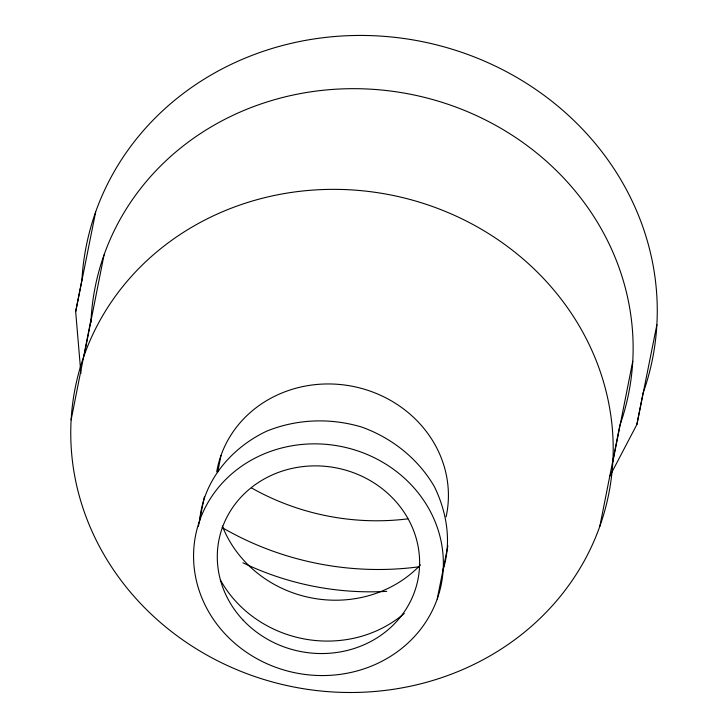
<?xml version="1.0" encoding="UTF-8"?>
<svg xmlns="http://www.w3.org/2000/svg" width="728" height="728" viewBox="0 0 728 728"><rect width="100%" height="100%" fill="white"/><g stroke="black" fill="none" stroke-linecap="round" stroke-linejoin="round"><path stroke-width="1.09" d="M80.908 373.482L75.676 311.63L81.909 280.153A288.697 266.139 11.2 0 1 422.003 41.578A288.697 266.139 11.2 0 1 643.106 393.02L636.882 424.506L609.636 476.531M95.668 211.921L75.676 311.63M71.126 419.892L91.064 319.219M84.093 355.619L104.031 254.936M199.69 520.42C203.249 480.753 231.331 447.902 266.512 431.24C296.86 418.864 330.485 417.699 361.825 427.099C392.174 438.083 418.209 458.776 434.47 486.805C446.865 512.394 451.751 541.887 443.188 569.442M217.718 471.981L221.003 455.419M437.219 598.998A125.262 115.479 11.2 0 0 292.583 445.673A125.262 115.479 11.2 0 0 225.571 634.452A125.262 115.479 11.2 0 0 437.219 598.998L447.866 545.836M599.854 526.235A271.99 250.741 11.2 0 0 285.795 193.311A271.99 250.741 11.2 0 0 140.276 603.23A271.99 250.741 11.2 0 0 599.854 526.235L619.792 425.561A271.99 250.741 11.2 0 0 409.691 94.103A271.99 250.741 11.2 0 0 90.9 322.586M612.821 461.952L632.75 361.279M656.874 324.788L636.882 424.506M198.398 526.353L204.368 496.805M420.429 564.892A116.908 107.771 11.2 0 1 222.322 525.962M216.717 471.799A116.908 107.771 11.2 0 1 352.579 386.322A116.908 107.771 11.2 0 1 446.1 516.825M386.75 591.364A271.99 250.741 11.2 0 1 242.943 562.799M407.898 518.846A236.027 217.581 11.2 0 1 251.497 487.933M404.258 613.44A116.908 107.771 11.2 0 1 220.375 579.925M418.791 566.83A288.697 266.139 11.2 0 1 222.14 527.572M243.225 620.247A101.447 93.521 11.2 0 0 414.642 591.527A101.447 93.521 11.2 0 0 297.497 467.349A101.447 93.521 11.2 0 0 243.225 620.247"/></g></svg>
